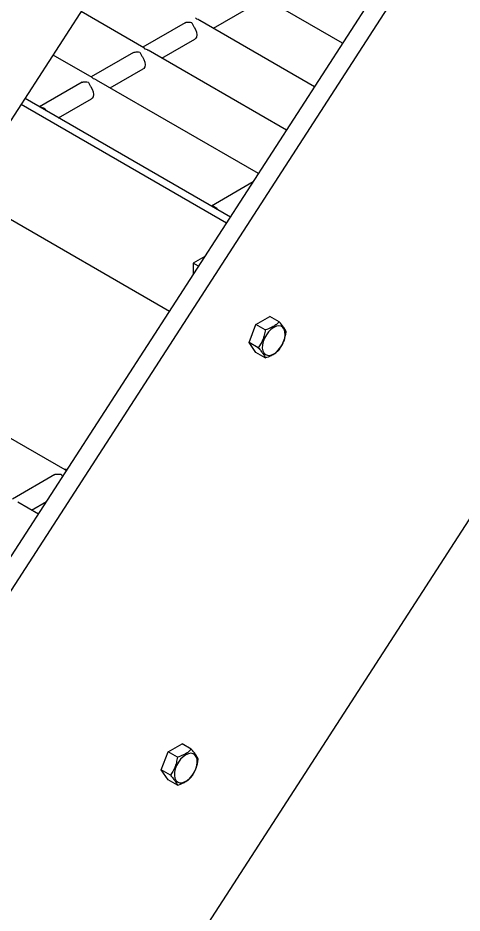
# Model space of a CAD drawing. Header units: millimetres. Extents: x 1293 to 41893, y 1011 to 26911.
# Drawn here: x 5664.9 to 5788.7, y 18945.1 to 19194.6 of the extents above; entities that cross this region are included whole.
import ezdxf

# ---------------------------------------------------------------- set-up
doc = ezdxf.new("R2010")
doc.units = ezdxf.units.MM
doc.header["$LTSCALE"] = 50

msp = doc.modelspace()

# ---------------------------------------------------------------- linework, layer by layer
at = {"color": 7, "linetype": 'Continuous', "lineweight": 25}
for p, q in [((6659.8213536, 20398.7013351), (5396.1606779, 18444.7672848)), ((5466.1902125, 18861.7443073), (5989.9049207, 19671.5376487)), ((5465.037236, 18738.4556), (5974.1581598, 19525.6833169)), ((5465.037236, 18728.9206483), (5967.9846678, 19506.6026094)), ((5755.4319177, 19187.4780849), (5730.0172652, 19202.1496516)), ((5699.9753565, 19186.248338), (5682.5581801, 19196.3030599)), ((5719.4087458, 19191.6517503), (5728.5851516, 19196.9491766)), ((5711.5428392, 19193.2209839), (5711.7431164, 19193.3059317)), ((5747.6043774, 19175.3747586), (5715.6205711, 19193.838617)), ((5711.5428392, 19193.2209839), (5699.719955, 19186.3957781)), ((5705.0120517, 19183.3407157), (5714.1884576, 19188.638142)), ((5685.5786624, 19177.9373034), (5674.7306398, 19184.1997335)), ((5697.1461452, 19184.9099494), (5685.3232609, 19178.0847435)), ((5697.1461452, 19184.9099494), (5697.3464223, 19184.9948971)), ((5739.7768371, 19163.2714323), (5701.223877, 19185.5275824)), ((5690.6153576, 19175.0296811), (5699.7917635, 19180.3271075)), ((5682.7494511, 19176.5989148), (5670.9265668, 19169.773709)), ((5682.7494511, 19176.5989148), (5682.9497282, 19176.6838625)), ((5731.9492968, 19151.1681059), (5686.827183, 19177.2165478)), ((5724.1217565, 19139.0647796), (5666.9030995, 19172.0964072)), ((5676.2186636, 19166.7186466), (5685.3950694, 19172.0160729)), ((5723.0202893, 19137.361637), (5665.8016323, 19170.3932646)), ((5730.4376084, 19148.8306592), (5718.8212661, 19142.1246876)), ((5707.1107853, 19112.7615824), (5649.8921283, 19145.79321)), ((5724.1133629, 19139.0696252), (5724.1317581, 19139.0802445)), ((5716.9760601, 19128.0683944), (5713.7554244, 19126.209161)), ((5713.7554244, 19126.209161), (5713.7554244, 19123.035849)), ((5715.2544908, 19125.3437684), (5713.7554244, 19126.209161)), ((5731.2683635, 19109.1015812), (5735.1569285, 19111.3464019)), ((5737.749393, 19109.8498041), (5735.1569285, 19111.3464019)), ((5729.3240811, 19104.0903952), (5731.2683635, 19109.1015812)), ((5733.860828, 19107.6049833), (5731.2683635, 19109.1015812)), ((5731.9165455, 19102.5937973), (5729.3240811, 19104.0903952)), ((5731.2683635, 19101.3240299), (5729.3240811, 19104.0903952)), ((5733.860828, 19099.8274321), (5731.2683635, 19101.3240299)), ((5678.0204768, 19068.6015924), (5631.374298, 19095.5298582)), ((5675.1912655, 19067.2632038), (5663.3683812, 19060.4379979)), ((5675.1912655, 19067.2632038), (5675.3915426, 19067.3481515)), ((5670.5794946, 19056.2751108), (5664.8723033, 19059.5698022)), ((5668.6604779, 19057.3829355), (5672.8661178, 19059.8107998)), ((5706.7490433, 18989.9744155), (5710.6376082, 18992.2192363)), ((5713.2300727, 18990.7226384), (5710.6376082, 18992.2192363)), ((5704.8047608, 18984.9632295), (5706.7490433, 18989.9744155)), ((5709.3415077, 18988.4778176), (5706.7490433, 18989.9744155)), ((5707.3972252, 18983.4666316), (5704.8047608, 18984.9632295)), ((5706.7490433, 18982.1968643), (5704.8047608, 18984.9632295)), ((5709.3415077, 18980.7002664), (5706.7490433, 18982.1968643))]:
    msp.add_line(p, q, dxfattribs=at)
at = {"color": 7, "linetype": 'Continuous', "lineweight": 25, "flags": 128}
for points in [[(5713.9881804, 19192.0098838), (5714.3937025, 19191.2939748), (5714.6514351, 19190.5428207), (5714.7364509, 19189.8290715), (5714.6405274, 19189.2217589), (5714.372942, 19188.7796209), (5714.1884576, 19188.638142)], [(5699.5914863, 19183.6988492), (5699.9970084, 19182.9829402), (5700.254741, 19182.2317862), (5700.3397568, 19181.5180369), (5700.2438333, 19180.9107244), (5699.976248, 19180.4685864), (5699.7917635, 19180.3271075)], [(5685.1947923, 19175.3878146), (5685.6003144, 19174.6719056), (5685.8580469, 19173.9207516), (5685.9430627, 19173.2070023), (5685.8471392, 19172.5996898), (5685.5795539, 19172.1575518), (5685.3950694, 19172.0160729)], [(5736.2060647, 19108.2955714), (5735.4694565, 19107.7709147), (5734.7725589, 19107.0756987), (5734.1529421, 19106.2474028), (5733.6440096, 19105.3306804), (5733.2731982, 19104.3749525), (5733.0604983, 19103.4317426), (5733.0173768, 19102.5518992), (5733.1461583, 19101.7828551), (5733.4399001, 19101.1660695), (5733.8827665, 19100.7347937), (5734.4508826, 19100.5122776), (5735.113621, 19100.5105173), (5735.8352533, 19100.7296076), (5736.5768762, 19101.1577374), (5737.2985085, 19101.771826), (5737.9612469, 19102.5387678), (5738.5293629, 19103.4172167), (5738.9722294, 19104.3598153), (5739.2659712, 19105.3157479), (5739.3947527, 19106.2334799), (5739.3516311, 19107.0635362), (5739.1389313, 19107.7611682), (5738.7681199, 19108.2887663), (5738.2591874, 19108.6178877), (5737.6395705, 19108.7307893), (5736.942673, 19108.6213845), (5736.2060647, 19108.2955714)], [(5711.6867444, 18989.1684058), (5710.9501362, 18988.6437491), (5710.2532386, 18987.9485331), (5709.6336218, 18987.1202371), (5709.1246893, 18986.2035148), (5708.7538779, 18985.2477869), (5708.541178, 18984.3045769), (5708.4980565, 18983.4247336), (5708.626838, 18982.6556894), (5708.9205798, 18982.0389039), (5709.3634462, 18981.607628), (5709.9315623, 18981.385112), (5710.5943007, 18981.3833516), (5711.315933, 18981.602442), (5712.0575559, 18982.0305717), (5712.7791882, 18982.6446603), (5713.4419266, 18983.4116021), (5714.0100426, 18984.290051), (5714.4529091, 18985.2326496), (5714.7466509, 18986.1885823), (5714.8754324, 18987.1063143), (5714.8323108, 18987.9363706), (5714.619611, 18988.6340025), (5714.2487996, 18989.1616007), (5713.7398671, 18989.4907221), (5713.1202502, 18989.6036236), (5712.4233527, 18989.4942189), (5711.6867444, 18989.1684058)]]:
    msp.add_lwpolyline(points, dxfattribs=at)
at = {"color": 7, "linetype": 'Continuous', "lineweight": 25}
for centre, radius, start, end in [((5670.8197329, 19167.2928316), 2.4244652, 35.264662608, 84.740713925), ((5718.7144322, 19139.6438103), 2.4244652, 35.264662608, 84.740713925), ((5677.9024661, 19067.1930951), 1.4894808, 65.602777549, 90.845958086)]:
    msp.add_arc(centre, radius, start, end, dxfattribs=at)
for points, knots in [([(5711.7431164, 19193.3059317), (5711.8075315, 19193.3220897), (5712.0187818, 19193.3750804), (5712.5348755, 19193.4121042), (5712.9949008, 19193.3598192), (5713.2372101, 19193.3065766), (5713.2398257, 19193.3060019)], [0, 0, 0, 0, 0.1723614537, 0.5652622384, 0.9953071929, 1, 1, 1, 1]), ([(5713.2398257, 19193.3060019), (5713.2408248, 19193.30449), (5713.3658819, 19193.1152333), (5713.5520242, 19192.7633178), (5713.8110355, 19192.2795261), (5713.9443053, 19192.0766686), (5713.9881804, 19192.0098838)], [0, 0, 0, 0, 0.0046971273, 0.5879730075, 0.8643521995, 1, 1, 1, 1]), ([(5714.7365351, 19194.1700338), (5714.7355363, 19194.1715426), (5714.6193029, 19194.3471165), (5714.4932921, 19194.4479383), (5714.3683641, 19194.5478936)], [0, 0, 0, 0, 0.0085933525, 1, 1, 1, 1]), ([(5715.6089401, 19193.8218728), (5715.5579239, 19193.8580154), (5715.2987082, 19194.0416574), (5714.9814098, 19194.1157656), (5714.7391502, 19194.1694542), (5714.7365351, 19194.1700338)], [0, 0, 0, 0, 0.1951000566, 0.9913114514, 1, 1, 1, 1]), ([(5700.339841, 19185.8589992), (5700.3388422, 19185.860508), (5700.2226089, 19186.0360819), (5700.096598, 19186.1369037), (5699.97167, 19186.2368591)], [0, 0, 0, 0, 0.0085933525, 1, 1, 1, 1]), ([(5701.2122461, 19185.5108383), (5701.1612298, 19185.5469808), (5700.9020141, 19185.7306228), (5700.5847157, 19185.804731), (5700.3424561, 19185.8584197), (5700.339841, 19185.8589992)], [0, 0, 0, 0, 0.1951000566, 0.9913114514, 1, 1, 1, 1]), ([(5697.3464223, 19184.9948971), (5697.4108374, 19185.0110551), (5697.6220877, 19185.0640458), (5698.1381815, 19185.1010696), (5698.5982067, 19185.0487846), (5698.840516, 19184.995542), (5698.8431317, 19184.9949673)], [0, 0, 0, 0, 0.1723614537, 0.5652622384, 0.9953071929, 1, 1, 1, 1]), ([(5698.8431317, 19184.9949673), (5698.8441307, 19184.9934554), (5698.9691878, 19184.8041987), (5699.1553302, 19184.4522832), (5699.4143415, 19183.9684915), (5699.5476112, 19183.7656341), (5699.5914863, 19183.6988492)], [0, 0, 0, 0, 0.0046971273, 0.5879730075, 0.8643521995, 1, 1, 1, 1]), ([(5682.9497282, 19176.6838625), (5683.0141433, 19176.7000206), (5683.2253936, 19176.7530112), (5683.7414874, 19176.790035), (5684.2015127, 19176.73775), (5684.443822, 19176.6845074), (5684.4464376, 19176.6839327)], [0, 0, 0, 0, 0.1723614537, 0.5652622384, 0.9953071929, 1, 1, 1, 1]), ([(5684.4464376, 19176.6839327), (5684.4474366, 19176.6824208), (5684.5724938, 19176.4931641), (5684.7586361, 19176.1412487), (5685.0176474, 19175.6574569), (5685.1509171, 19175.4545995), (5685.1947923, 19175.3878146)], [0, 0, 0, 0, 0.0046971273, 0.5879730075, 0.8643521995, 1, 1, 1, 1]), ([(5685.943147, 19177.5479646), (5685.9421481, 19177.5494734), (5685.8259148, 19177.7250473), (5685.6999039, 19177.8258691), (5685.5749759, 19177.9258245)], [0, 0, 0, 0, 0.0085933525, 1, 1, 1, 1]), ([(5686.815552, 19177.1998037), (5686.7645357, 19177.2359463), (5686.5053201, 19177.4195882), (5686.1880217, 19177.4936964), (5685.945762, 19177.5473851), (5685.943147, 19177.5479646)], [0, 0, 0, 0, 0.1951000566, 0.9913114514, 1, 1, 1, 1]), ([(5737.749393, 19109.8498041), (5737.6279439, 19109.7272212), (5737.2761646, 19109.3721576), (5736.5781743, 19108.8175426), (5735.4296217, 19108.1530503), (5734.4411477, 19107.8077213), (5733.860828, 19107.6049833)], [0, 0, 0, 0, 0.1315464599, 0.3810267709, 0.6366091688, 1, 1, 1, 1]), ([(5739.6936754, 19107.0834388), (5739.6112295, 19107.2736322), (5739.4445498, 19107.6581433), (5738.8795481, 19108.5438126), (5738.1870069, 19109.3441035), (5737.749393, 19109.8498041)], [0, 0, 0, 0, 0.2648633469, 0.5354700776, 1, 1, 1, 1]), ([(5733.860828, 19107.6049833), (5733.7783821, 19107.1205437), (5733.6117024, 19106.1411598), (5733.0467006, 19104.3798307), (5732.3541595, 19103.2853777), (5731.9165455, 19102.5937973)], [0, 0, 0, 0, 0.2648633469, 0.5354700776, 1, 1, 1, 1]), ([(5737.749393, 19102.0722528), (5738.0042452, 19102.4571644), (5738.5194761, 19103.235334), (5739.2779019, 19104.8850017), (5739.5326813, 19106.2321691), (5739.6936754, 19107.0834388)], [0, 0, 0, 0, 0.2648633469, 0.5354700776, 1, 1, 1, 1]), ([(5731.9165455, 19102.5937973), (5732.1713978, 19102.3040758), (5732.6866287, 19101.7183505), (5733.4450544, 19100.7210198), (5733.6998339, 19100.1734434), (5733.860828, 19099.8274321)], [0, 0, 0, 0, 0.2648633469, 0.5354700776, 1, 1, 1, 1]), ([(5733.860828, 19099.8274321), (5734.4411576, 19100.0301659), (5735.4194148, 19100.3719128), (5736.5703444, 19101.0345853), (5737.2702505, 19101.5886401), (5737.6279454, 19101.9496722), (5737.749393, 19102.0722528)], [0, 0, 0, 0, 0.36338935629, 0.61256267501, 0.86845407398, 1, 1, 1, 1]), ([(5678.3849613, 19068.2122536), (5678.3839625, 19068.2137624), (5678.2677292, 19068.3893363), (5678.1417183, 19068.4901581), (5678.0167903, 19068.5901135)], [0, 0, 0, 0, 0.0085933525, 1, 1, 1, 1]), ([(5675.3915426, 19067.3481515), (5675.4559577, 19067.3643095), (5675.667208, 19067.4173002), (5676.1833018, 19067.454324), (5676.643327, 19067.402039), (5676.8856363, 19067.3487964), (5676.888252, 19067.3482217)], [0, 0, 0, 0, 0.1723614537, 0.5652622384, 0.9953071929, 1, 1, 1, 1]), ([(5676.888252, 19067.3482217), (5676.8892513, 19067.3467096), (5677.0143452, 19067.1574247), (5677.1277045, 19066.92759), (5677.285694, 19066.6468775), (5677.2863899, 19066.645641)], [0, 0, 0, 0, 0.0079537704, 0.9956303189, 1, 1, 1, 1]), ([(5713.2300727, 18990.7226384), (5713.1086237, 18990.6000555), (5712.7568443, 18990.244992), (5712.0588541, 18989.690377), (5710.9103014, 18989.0258846), (5709.9218274, 18988.6805556), (5709.3415077, 18988.4778176)], [0, 0, 0, 0, 0.1315464599, 0.3810267709, 0.6366091688, 1, 1, 1, 1]), ([(5715.1743552, 18987.9562732), (5715.0919092, 18988.1464666), (5714.9252295, 18988.5309776), (5714.3602278, 18989.416647), (5713.6676866, 18990.2169378), (5713.2300727, 18990.7226384)], [0, 0, 0, 0, 0.2648633469, 0.5354700776, 1, 1, 1, 1]), ([(5709.3415077, 18988.4778176), (5709.2590618, 18987.993378), (5709.0923821, 18987.0139941), (5708.5273803, 18985.2526651), (5707.8348392, 18984.1582121), (5707.3972252, 18983.4666316)], [0, 0, 0, 0, 0.2648633469, 0.5354700776, 1, 1, 1, 1]), ([(5713.2300727, 18982.9450872), (5713.484925, 18983.3299987), (5714.0001558, 18984.1081683), (5714.7585816, 18985.7578361), (5715.013361, 18987.1050035), (5715.1743552, 18987.9562732)], [0, 0, 0, 0, 0.2648633469, 0.5354700776, 1, 1, 1, 1]), ([(5707.3972252, 18983.4666316), (5707.6520775, 18983.1769102), (5708.1673084, 18982.5911848), (5708.9257341, 18981.5938542), (5709.1805136, 18981.0462778), (5709.3415077, 18980.7002664)], [0, 0, 0, 0, 0.2648633469, 0.5354700776, 1, 1, 1, 1]), ([(5709.3415077, 18980.7002664), (5709.9218373, 18980.9030002), (5710.9000945, 18981.2447471), (5712.0510241, 18981.9074197), (5712.7509302, 18982.4614745), (5713.1086251, 18982.8225066), (5713.2300727, 18982.9450872)], [0, 0, 0, 0, 0.3633893563, 0.612562675, 0.868454074, 1, 1, 1, 1])]:
    msp.add_open_spline(points, degree=3, knots=knots, dxfattribs=at)

doc.saveas('drawing.dxf')
